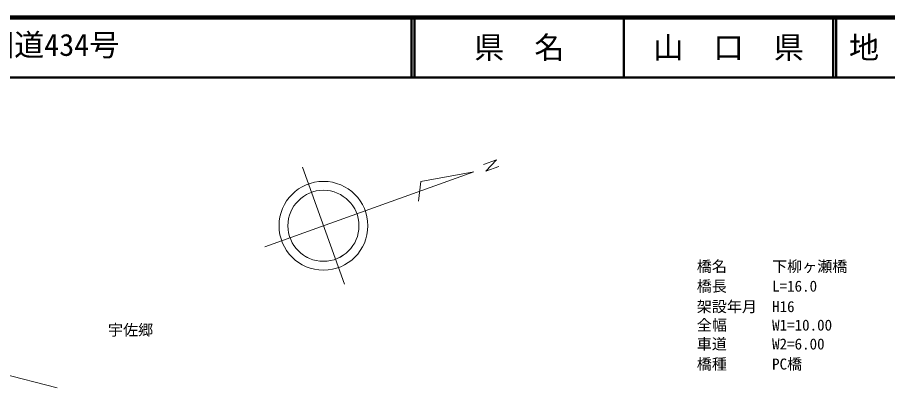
# Model space of a CAD drawing. Units: millimetres, scale not verified. Extents: x 10000 to 170000, y 5000 to 95000.
# Drawn here: x 58070 to 94198, y 79868 to 95000 of the extents above; entities that cross this region are included whole.
import ezdxf
from ezdxf.enums import TextEntityAlignment as Align

# ---------------------------------------------------------------- set-up
doc = ezdxf.new("R2010")
doc.units = ezdxf.units.MM
doc.header["$LTSCALE"] = 250
for name, color, linetype, lineweight in [('M-BGD', 7, 'Continuous', 13), ('M-STR-HTXT', 7, 'Continuous', 13), ('M-TTL', 2, 'Continuous', 140), ('M-TTL-LINE', 7, 'Continuous', 50), ('M-TTL-TXT', 7, 'Continuous', 50)]:
    doc.layers.add(name, color=color, linetype=linetype, lineweight=lineweight)
doc.styles.add('ＭＳ ゴシック', font='')
doc.styles.get('ＭＳ ゴシック').set_extended_font_data('MS Gothic')

msp = doc.modelspace()

# ---------------------------------------------------------------- linework, layer by layer
at = {"layer": 'M-BGD'}
for p, q in [((77423.5, 88893.6), (77959.3, 89085.5)), ((77423.5, 88893.6), (77959.3, 89085.5)), ((77959.3, 89085.5), (77521.5, 88615)), ((77959.3, 89085.5), (77521.5, 88615)), ((77026, 88580.4), (68346.6, 85471.6)), ((77026, 88580.4), (68346.6, 85471.6)), ((71647.3, 83911.8), (69906.4, 88772.3)), ((71647.3, 83911.8), (69906.4, 88772.3)), ((77026, 88580.4), (74818.6, 88181.4)), ((77026, 88580.4), (74818.6, 88181.4)), ((77521.5, 88615), (78058.4, 88810.5)), ((77521.5, 88615), (78058.4, 88810.5)), ((74818.6, 88181.4), (74720.1, 87362.7)), ((74818.6, 88181.4), (74720.1, 87362.7))]:
    msp.add_line(p, q, dxfattribs=at)
for centre, radius in [((70776.9, 86342.1), 1843.9), ((70776.9, 86342), 1843.9), ((70776.9, 86342.1), 1475.1), ((70776.9, 86342), 1475.1)]:
    msp.add_circle(centre, radius, dxfattribs=at)
at = {"layer": 'M-STR-HTXT'}
msp.add_line((57352.2, 80218.4), (59726.3, 79615.5), dxfattribs=at)
at = {"layer": 'M-TTL'}
msp.add_line((170000, 95000), (10000, 95000), dxfattribs=at)
at = {"layer": 'M-TTL-LINE'}
for p, q in [((74437.5, 95000), (74437.5, 92500)), ((74562.5, 95000), (74562.5, 92500)), ((83250, 95000), (83250, 92500)), ((91937.5, 95000), (91937.5, 92500)), ((92062.5, 95000), (92062.5, 92500)), ((10000, 92500), (170000, 92500))]:
    msp.add_line(p, q, dxfattribs=at)

# ---------------------------------------------------------------- texts
at = {"layer": 'M-STR-HTXT', "style": 'ＭＳ ゴシック'}
for s, p in [('橋名\u3000\u3000\u3000下柳ヶ瀬橋', (86276.4, 84288.5)), ('橋長\u3000\u3000\u3000L=16.0', (86276.4, 83468.1)), ('架設年月\u3000H16', (86276.4, 82617.2)), ('全幅\u3000\u3000\u3000W1=10.00', (86276.4, 81849.6)), ('宇佐郷', (61831.9, 81648)), ('車道\u3000\u3000\u3000W2=6.00', (86276.4, 81064.5)), ('橋種\u3000\u3000\u3000PC橋', (86276.4, 80230.7))]:
    msp.add_text(s, height=458.2, dxfattribs=at).set_placement(p, align=Align.BOTTOM_LEFT)
at = {"layer": 'M-TTL-TXT', "style": 'ＭＳ ゴシック'}
msp.add_text('一般国道434号', height=916.4, dxfattribs=at).set_placement((54183.5, 93125), align=Align.BOTTOM_LEFT)
for s, p in [('県\u3000名', (78906.2, 93750)), ('山\u3000口\u3000県', (87593.8, 93750))]:
    msp.add_text(s, height=916.4, dxfattribs=at).set_placement(p, align=Align.MIDDLE_CENTER)
msp.add_text('地 名', height=916.4, dxfattribs=at).set_placement((92594.9, 93750), align=Align.MIDDLE_LEFT)

doc.saveas('drawing.dxf')
